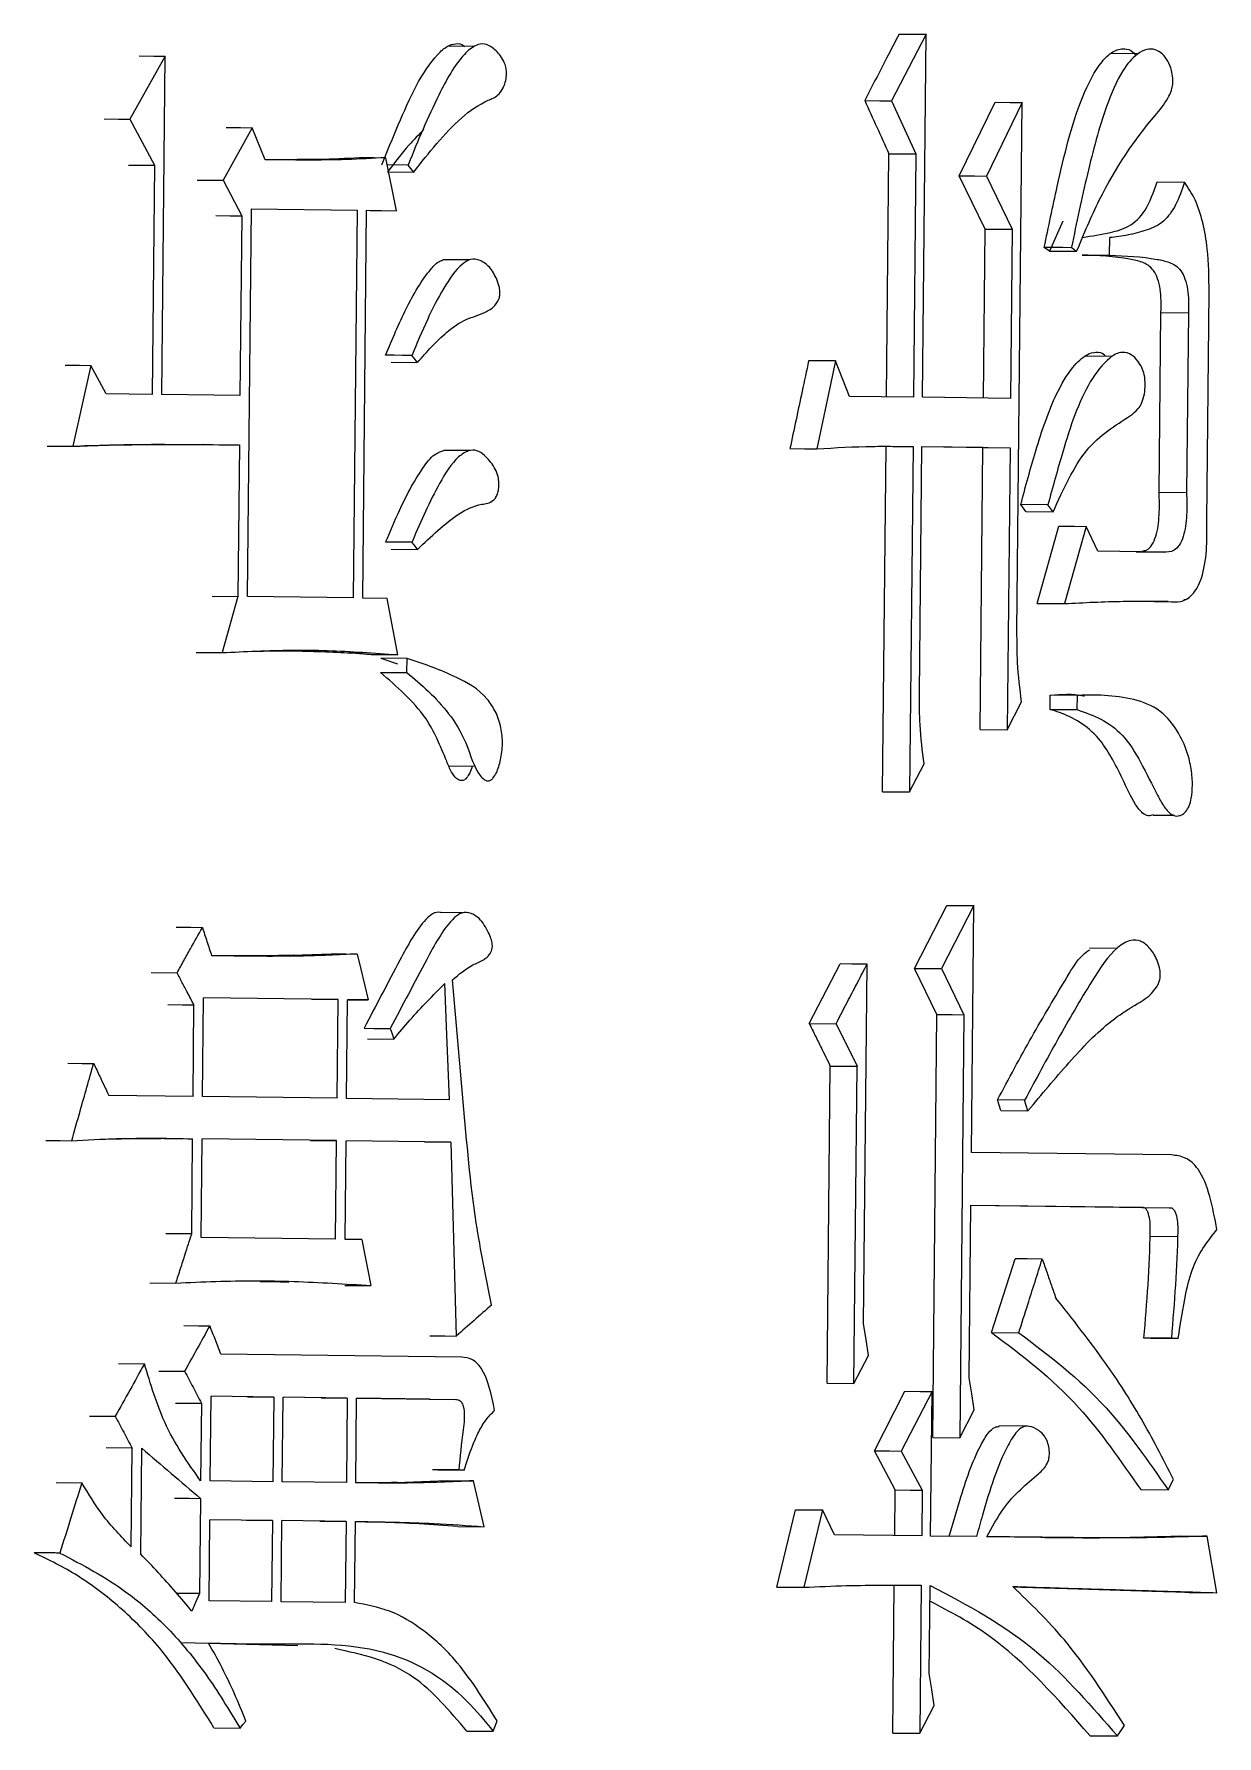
# Model space of a CAD drawing. Header units: millimetres. Extents: x 2344 to 4024, y 1094 to 2282.
# Drawn here: x 2988.986 to 2992.253, y 1250.02 to 1254.72 of the extents above; entities that cross this region are included whole.
import ezdxf

# ---------------------------------------------------------------- set-up
doc = ezdxf.new("R2010")
doc.units = ezdxf.units.MM

msp = doc.modelspace()

# ---------------------------------------------------------------- linework, layer by layer
at = {"color": 7, "linetype": 'Continuous', "lineweight": 25}
for p, q in [((2990.2015, 1254.6859), (2990.1284, 1254.6865)), ((2991.4496, 1254.7198), (2991.3547, 1254.536)), ((2991.4397, 1253.717), (2991.4496, 1254.7198)), ((2989.3483, 1254.6593), (2989.2512, 1254.4853)), ((2989.339, 1253.7247), (2989.3483, 1254.6593)), ((2992.0348, 1254.6658), (2991.9588, 1254.6664)), ((2991.3547, 1254.536), (2991.4219, 1254.3891)), ((2991.5415, 1254.3288), (2991.6403, 1254.5319)), ((2991.7153, 1254.5313), (2991.6164, 1254.3281)), ((2991.7008, 1253.071), (2991.7153, 1254.5313)), ((2989.2512, 1254.4853), (2989.3188, 1254.3578)), ((2989.5886, 1254.4615), (2989.5084, 1254.3165)), ((2989.6244, 1254.3734), (2989.5886, 1254.4615)), ((2989.3188, 1254.3578), (2989.3125, 1253.7251)), ((2989.9874, 1254.2324), (2989.9578, 1254.3789)), ((2990.0196, 1254.3586), (2989.9618, 1254.3591)), ((2991.3406, 1253.718), (2991.3473, 1254.3897)), ((2991.4219, 1254.3891), (2991.4152, 1253.7174)), ((2989.5084, 1254.3165), (2989.5599, 1254.2184)), ((2989.9622, 1254.3396), (2990.0349, 1254.339)), ((2991.6127, 1254.1818), (2991.5415, 1254.3288)), ((2991.6164, 1254.3281), (2991.6876, 1254.1811)), ((2992.0878, 1254.3118), (2992.1635, 1254.3112)), ((2989.5599, 1254.2184), (2989.555, 1253.722)), ((2989.5758, 1253.1667), (2989.5864, 1254.2376)), ((2989.5864, 1254.2376), (2989.8786, 1254.2338)), ((2989.8064, 1254.2344), (2989.8786, 1254.2338)), ((2989.8786, 1254.2338), (2989.868, 1253.163)), ((2989.8939, 1253.1626), (2989.9045, 1254.2335)), ((2989.9045, 1254.2335), (2989.9874, 1254.2324)), ((2989.9148, 1254.233), (2989.9874, 1254.2324)), ((2991.608, 1253.7145), (2991.6127, 1254.1818)), ((2991.6876, 1254.1811), (2991.683, 1253.7139)), ((2991.8275, 1254.2039), (2991.7903, 1254.121)), ((2991.7903, 1254.121), (2991.776, 1254.1309)), ((2991.7904, 1254.121), (2991.8656, 1254.1203)), ((2991.9566, 1254.1094), (2991.957, 1254.1581)), ((2990.1885, 1254.0964), (2990.1153, 1254.097)), ((2991.8812, 1254.1101), (2991.9566, 1254.1094)), ((2992.2253, 1253.3757), (2992.2315, 1254.0084)), ((2992.0936, 1253.4549), (2992.0985, 1253.9514)), ((2992.0985, 1253.9514), (2992.1741, 1253.9508)), ((2992.1741, 1253.9508), (2992.1692, 1253.4543)), ((2989.1435, 1253.8051), (2989.0933, 1253.5818)), ((2989.1852, 1253.7267), (2989.1435, 1253.8051)), ((2989.9725, 1253.8137), (2990.0431, 1253.8131)), ((2991.1998, 1253.8175), (2991.148, 1253.5748)), ((2991.2383, 1253.7197), (2991.1998, 1253.8175)), ((2991.9641, 1253.8301), (2991.8881, 1253.8307)), ((2989.3125, 1253.7251), (2989.1852, 1253.7267)), ((2989.555, 1253.722), (2989.339, 1253.7247)), ((2991.4152, 1253.7174), (2991.2383, 1253.7197)), ((2991.683, 1253.7139), (2991.4397, 1253.717)), ((2989.482, 1253.5863), (2989.5537, 1253.5857)), ((2989.5537, 1253.5857), (2989.5495, 1253.1671)), ((2990.1909, 1253.57), (2990.1178, 1253.5706)), ((2991.3298, 1252.6277), (2991.3393, 1253.5817)), ((2991.4139, 1253.5811), (2991.4044, 1252.627)), ((2991.4316, 1252.8993), (2991.4383, 1253.5808)), ((2991.4383, 1253.5808), (2991.6817, 1253.5776)), ((2991.6067, 1253.5782), (2991.4383, 1253.5804)), ((2991.599, 1252.7994), (2991.6067, 1253.5782)), ((2991.6067, 1253.5782), (2991.6817, 1253.5776)), ((2991.6817, 1253.5776), (2991.6739, 1252.7988)), ((2991.7864, 1253.4204), (2991.7113, 1253.421)), ((2991.7255, 1253.4014), (2991.7113, 1253.421)), ((2992.0936, 1253.4549), (2992.1692, 1253.4543)), ((2991.7256, 1253.4013), (2991.8007, 1253.4007)), ((2991.7567, 1253.1478), (2991.8163, 1253.3612)), ((2991.8916, 1253.3606), (2991.8318, 1253.1472)), ((2991.9245, 1253.292), (2991.8916, 1253.3606)), ((2989.9726, 1253.2976), (2990.0453, 1253.297)), ((2992.1059, 1253.2896), (2991.9245, 1253.292)), ((2992.0303, 1253.2903), (2992.1059, 1253.2896)), ((2989.4778, 1253.1677), (2989.5495, 1253.1671)), ((2989.5495, 1253.1671), (2989.5059, 1253.0118)), ((2989.868, 1253.163), (2989.5758, 1253.1667)), ((2989.9613, 1253.1618), (2989.8939, 1253.1626)), ((2989.9907, 1253.0056), (2989.9613, 1253.1618)), ((2992.1619, 1253.1587), (2992.1675, 1253.1587)), ((2989.9438, 1252.9962), (2989.9902, 1252.9805)), ((2990.0165, 1252.9956), (2989.944, 1252.9962)), ((2990.0161, 1252.9566), (2990.0165, 1252.9956)), ((2989.9434, 1252.9574), (2990.0161, 1252.9568)), ((2991.7921, 1252.8551), (2991.7925, 1252.8942)), ((2991.8678, 1252.8936), (2991.7925, 1252.8942)), ((2991.8674, 1252.8545), (2991.8678, 1252.8936)), ((2991.6739, 1252.7988), (2991.7134, 1252.8761)), ((2991.7921, 1252.8551), (2991.8674, 1252.8545)), ((2991.599, 1252.7994), (2991.6739, 1252.7988)), ((2991.4044, 1252.627), (2991.4443, 1252.7044)), ((2990.1311, 1252.6991), (2990.2043, 1252.6985)), ((2991.3298, 1252.6277), (2991.4044, 1252.627)), ((2992.0766, 1252.5631), (2992.1361, 1252.5626)), ((2992.1496, 1252.5625), (2992.1528, 1252.5625)), ((2990.1842, 1252.2936), (2990.111, 1252.2942)), ((2991.4177, 1252.1397), (2991.5069, 1252.3138)), ((2991.5818, 1252.3131), (2991.4924, 1252.1391)), ((2991.575, 1251.6317), (2991.5818, 1252.3131)), ((2991.9768, 1252.1947), (2991.9009, 1252.1954)), ((2989.6999, 1252.1763), (2989.8065, 1252.1801)), ((2991.1271, 1251.9877), (2991.2124, 1252.1521)), ((2991.277, 1251.1585), (2991.2868, 1252.1515)), ((2989.3098, 1252.128), (2989.3813, 1252.1274)), ((2991.4797, 1252.0123), (2991.4177, 1252.1397)), ((2991.4924, 1252.1391), (2991.5545, 1252.0117)), ((2989.4517, 1251.7858), (2989.4544, 1252.0583)), ((2989.8258, 1252.0536), (2989.4544, 1252.0583)), ((2989.8258, 1252.0536), (2989.7536, 1252.0542)), ((2989.8231, 1251.781), (2989.8258, 1252.0536)), ((2989.8491, 1251.7807), (2989.8518, 1252.0532)), ((2989.9088, 1252.0525), (2989.8518, 1252.0532)), ((2989.8518, 1252.053), (2989.9088, 1252.0525)), ((2989.4254, 1251.7861), (2989.4279, 1252.0392)), ((2991.4681, 1250.8441), (2991.4797, 1252.0123)), ((2991.5545, 1252.0117), (2991.5429, 1250.8435)), ((2991.1271, 1251.9877), (2991.2014, 1251.9871)), ((2991.2014, 1251.9871), (2991.2594, 1251.8695)), ((2989.9076, 1251.9451), (2989.9802, 1251.9445)), ((2991.1763, 1250.994), (2991.185, 1251.8701)), ((2991.2507, 1250.9933), (2991.2594, 1251.8695)), ((2989.4254, 1251.7861), (2989.1926, 1251.7891)), ((2989.8231, 1251.781), (2989.4517, 1251.7858)), ((2990.1332, 1251.777), (2989.8491, 1251.7807)), ((2991.6561, 1251.7471), (2991.6468, 1251.7764)), ((2991.7219, 1251.7757), (2991.6468, 1251.7763)), ((2991.7312, 1251.7465), (2991.7218, 1251.7758)), ((2991.6561, 1251.747), (2991.7312, 1251.7464)), ((2989.3523, 1251.6699), (2989.3211, 1251.6702)), ((2989.3527, 1251.6699), (2989.4242, 1251.6693)), ((2989.4216, 1251.4064), (2989.4242, 1251.6693)), ((2989.4478, 1251.3964), (2989.4505, 1251.6689)), ((2989.8219, 1251.6642), (2989.4505, 1251.6689)), ((2989.7498, 1251.6648), (2989.8219, 1251.6642)), ((2989.8192, 1251.3916), (2989.8219, 1251.6642)), ((2989.8452, 1251.3913), (2989.8479, 1251.6638)), ((2990.1372, 1251.6601), (2989.8479, 1251.6638)), ((2990.0645, 1251.6607), (2990.1372, 1251.6601)), ((2992.1273, 1251.6244), (2991.575, 1251.6317)), ((2991.5689, 1251.0086), (2991.5736, 1251.4857)), ((2991.5736, 1251.4857), (2992.1212, 1251.4784)), ((2992.0455, 1251.4791), (2991.5736, 1251.4853)), ((2992.046, 1251.4791), (2992.1216, 1251.4784)), ((2989.4216, 1251.4064), (2989.3501, 1251.407)), ((2989.8192, 1251.3916), (2989.4478, 1251.3964)), ((2989.8919, 1251.3907), (2989.8452, 1251.3913)), ((2992.1439, 1251.3983), (2992.0682, 1251.399)), ((2991.6307, 1251.1341), (2991.6954, 1251.3377)), ((2989.3063, 1251.2713), (2989.3781, 1251.2707)), ((2989.6433, 1251.2747), (2989.69, 1251.2731)), ((2989.8442, 1251.2644), (2989.9166, 1251.2638)), ((2991.6307, 1251.134), (2991.7058, 1251.1334)), ((2992.1271, 1251.1181), (2992.0515, 1251.1188)), ((2992.0704, 1251.1185), (2992.0515, 1251.1188)), ((2992.0704, 1251.1185), (2992.146, 1251.1179)), ((2992.146, 1251.1179), (2992.1271, 1251.1181)), ((2990.1673, 1251.0658), (2989.5025, 1251.0744)), ((2991.2507, 1250.9933), (2991.2908, 1251.0707)), ((2989.2199, 1251.0484), (2989.2913, 1251.0478)), ((2991.1763, 1250.994), (2991.2507, 1250.9933)), ((2991.3069, 1250.8073), (2991.3915, 1250.9717)), ((2991.4662, 1250.9711), (2991.3814, 1250.8066)), ((2991.4622, 1250.5719), (2991.4662, 1250.9711)), ((2989.4486, 1250.9387), (2989.4464, 1250.7246)), ((2989.4727, 1250.7242), (2989.4751, 1250.9579)), ((2989.6481, 1250.9557), (2989.4751, 1250.9579)), ((2989.5762, 1250.9563), (2989.6481, 1250.9557)), ((2989.6481, 1250.9557), (2989.6458, 1250.722)), ((2989.6719, 1250.7217), (2989.6742, 1250.9553)), ((2989.8512, 1250.9531), (2989.6742, 1250.9553)), ((2989.779, 1250.9537), (2989.8512, 1250.9531)), ((2989.8512, 1250.9531), (2989.8489, 1250.7194)), ((2989.8749, 1250.7191), (2989.8772, 1250.9527)), ((2989.8772, 1250.9527), (2990.1507, 1250.9492)), ((2990.0778, 1250.9498), (2989.8772, 1250.9524)), ((2990.0779, 1250.9498), (2990.1507, 1250.9492)), ((2991.5429, 1250.8435), (2991.5826, 1250.9208)), ((2991.7267, 1250.8754), (2991.651, 1250.876)), ((2991.4681, 1250.8441), (2991.5429, 1250.8435)), ((2989.2572, 1250.8146), (2989.1859, 1250.8152)), ((2989.2545, 1250.542), (2989.2572, 1250.8146)), ((2989.2808, 1250.5222), (2989.2837, 1250.8143)), ((2991.3644, 1250.6994), (2991.3069, 1250.8073)), ((2991.3814, 1250.8066), (2991.4391, 1250.6988)), ((2990.159, 1250.7544), (2990.0863, 1250.755)), ((2990.1744, 1250.7542), (2990.159, 1250.7544)), ((2989.0471, 1250.7196), (2989.1182, 1250.719)), ((2989.6458, 1250.722), (2989.4727, 1250.7242)), ((2989.8489, 1250.7194), (2989.6719, 1250.7217)), ((2989.9877, 1250.7198), (2990.1268, 1250.7252)), ((2991.3631, 1250.5729), (2991.3644, 1250.6994)), ((2991.4391, 1250.6988), (2991.4378, 1250.5722)), ((2992.0425, 1250.7002), (2992.1182, 1250.6995)), ((2992.1182, 1250.6996), (2992.1327, 1250.7286)), ((2989.446, 1250.6759), (2989.4433, 1250.413)), ((2991.0376, 1250.4311), (2991.0891, 1250.6446)), ((2991.1634, 1250.644), (2991.1118, 1250.4305)), ((2991.1973, 1250.5754), (2991.1634, 1250.644)), ((2989.4695, 1250.3932), (2989.4717, 1250.6171)), ((2989.6447, 1250.6149), (2989.4717, 1250.6171)), ((2989.5728, 1250.6155), (2989.6447, 1250.6149)), ((2989.6447, 1250.6149), (2989.6425, 1250.391)), ((2989.6686, 1250.3907), (2989.6708, 1250.6146)), ((2989.8479, 1250.6123), (2989.6708, 1250.6146)), ((2989.7756, 1250.6129), (2989.8479, 1250.6123)), ((2989.8479, 1250.6123), (2989.8456, 1250.3884)), ((2989.8716, 1250.3881), (2989.8738, 1250.612)), ((2990.1564, 1250.5983), (2990.2293, 1250.5977)), ((2991.4378, 1250.5722), (2991.1973, 1250.5754)), ((2991.5888, 1250.5703), (2991.4622, 1250.5719)), ((2992.2526, 1250.4154), (2992.2258, 1250.5716)), ((2989.4433, 1250.413), (2989.3807, 1250.4136)), ((2991.3577, 1250.0277), (2991.3618, 1250.4366)), ((2991.4365, 1250.4359), (2991.4324, 1250.0271)), ((2991.4585, 1250.1922), (2991.4609, 1250.4356)), ((2992.1768, 1250.4161), (2992.2526, 1250.4154)), ((2989.6425, 1250.391), (2989.4695, 1250.3932)), ((2989.8456, 1250.3884), (2989.6686, 1250.3907)), ((2989.715, 1250.2685), (2989.3964, 1250.2771)), ((2991.4324, 1250.0271), (2991.4722, 1250.1044)), ((2989.4832, 1250.0422), (2989.5552, 1250.0416)), ((2990.1815, 1250.0335), (2990.2544, 1250.0328)), ((2991.3577, 1250.0277), (2991.4324, 1250.0271)), ((2991.9781, 1250.0199), (2991.9975, 1250.0488)), ((2991.9027, 1250.0205), (2991.9781, 1250.0198))]:
    msp.add_line(p, q, dxfattribs=at)
at = {"color": 7, "linetype": 'Continuous', "lineweight": 25, "flags": 128}
for points in [[(2991.375, 1254.7204), (2991.4168, 1254.72), (2991.4496, 1254.7198)], [(2989.2769, 1254.6599), (2989.3167, 1254.6595), (2989.3483, 1254.6593)], [(2991.2802, 1254.5366), (2991.3219, 1254.5363), (2991.3547, 1254.536)], [(2991.6403, 1254.5319), (2991.6823, 1254.5316), (2991.7153, 1254.5313)], [(2989.18, 1254.4859), (2989.2197, 1254.4855), (2989.2512, 1254.4853)], [(2989.5168, 1254.4621), (2989.5569, 1254.4618), (2989.5886, 1254.4615)], [(2989.2475, 1254.3584), (2989.2873, 1254.3581), (2989.3188, 1254.3578)], [(2989.8852, 1254.3795), (2989.9259, 1254.3791), (2989.9578, 1254.3789)], [(2990.0349, 1254.339), (2990.0273, 1254.3488), (2990.0197, 1254.3586)], [(2991.3473, 1254.3897), (2991.3891, 1254.3894), (2991.4219, 1254.3891)], [(2989.4368, 1254.3171), (2989.4767, 1254.3167), (2989.5084, 1254.3165)], [(2991.5415, 1254.3288), (2991.5834, 1254.3284), (2991.6164, 1254.3281)], [(2989.4879, 1254.219), (2989.5283, 1254.2187), (2989.5599, 1254.2184)], [(2991.6127, 1254.1818), (2991.6547, 1254.1814), (2991.6876, 1254.1811)], [(2991.8512, 1254.1303), (2991.8274, 1254.1305), (2991.8017, 1254.1307), (2991.776, 1254.1309)], [(2990.0299, 1253.8327), (2990.0035, 1253.8329), (2989.9804, 1253.8331), (2989.9575, 1253.8333)], [(2990.0452, 1253.8131), (2990.0414, 1253.818), (2990.0357, 1253.8253), (2990.0299, 1253.8327)], [(2989.0724, 1253.8057), (2989.112, 1253.8054), (2989.1435, 1253.8051)], [(2991.1998, 1253.8175), (2991.1582, 1253.8179), (2991.1255, 1253.8182)], [(2989.0223, 1253.5824), (2989.0619, 1253.5821), (2989.0933, 1253.5818)], [(2991.0737, 1253.5754), (2991.1153, 1253.5751), (2991.148, 1253.5748)], [(2991.8007, 1253.4007), (2991.797, 1253.4058), (2991.7917, 1253.4131), (2991.7864, 1253.4204)], [(2990.03, 1253.3167), (2990.0036, 1253.3169), (2989.9805, 1253.3171), (2989.9575, 1253.3173)], [(2990.0453, 1253.297), (2990.0415, 1253.3019), (2990.0357, 1253.3093), (2990.03, 1253.3167)], [(2991.8163, 1253.3612), (2991.8585, 1253.3609), (2991.8916, 1253.3606)], [(2991.7567, 1253.1478), (2991.7988, 1253.1475), (2991.8318, 1253.1472)], [(2992.1188, 1253.1531), (2992.0971, 1253.1533), (2992.0755, 1253.1535), (2992.0664, 1253.1536)], [(2989.4343, 1253.0124), (2989.4743, 1253.0121), (2989.5059, 1253.0118)], [(2989.9907, 1253.0056), (2989.9501, 1253.006), (2989.9181, 1253.0062)], [(2991.5069, 1252.3138), (2991.5489, 1252.3134), (2991.5818, 1252.3131)], [(2989.3792, 1252.2537), (2989.4194, 1252.2534), (2989.4511, 1252.2531)], [(2989.8065, 1252.1801), (2989.8471, 1252.1797), (2989.879, 1252.1795)], [(2989.879, 1252.1795), (2989.8888, 1252.1378), (2989.8988, 1252.0951), (2989.9088, 1252.0525)], [(2991.2868, 1252.1515), (2991.2451, 1252.1519), (2991.2124, 1252.1521)], [(2990.1332, 1251.777), (2990.1298, 1251.8668), (2990.1264, 1251.9565), (2990.121, 1252.0985)], [(2991.4177, 1252.1397), (2991.4595, 1252.1393), (2991.4924, 1252.1391)], [(2989.356, 1252.0398), (2989.3962, 1252.0395), (2989.4279, 1252.0392)], [(2991.4797, 1252.0123), (2991.5216, 1252.012), (2991.5545, 1252.0117)], [(2989.8978, 1251.9744), (2989.925, 1251.9742), (2989.9476, 1251.974), (2989.9702, 1251.9738)], [(2989.9702, 1251.9738), (2989.9752, 1251.9592), (2989.9802, 1251.9445)], [(2989.0799, 1251.8778), (2989.1195, 1251.8775), (2989.1509, 1251.8772)], [(2991.185, 1251.8701), (2991.2267, 1251.8698), (2991.2594, 1251.8695)], [(2989.0189, 1251.6644), (2989.0588, 1251.664), (2989.0903, 1251.6638)], [(2990.1372, 1251.6601), (2990.1448, 1251.3923), (2990.1524, 1251.1244)], [(2989.8919, 1251.3907), (2989.9002, 1251.348), (2989.9084, 1251.3059), (2989.9166, 1251.2638)], [(2991.7705, 1251.337), (2991.7285, 1251.3374), (2991.6954, 1251.3377)], [(2989.4001, 1251.1532), (2989.4401, 1251.1529), (2989.4717, 1251.1526)], [(2991.2908, 1251.0707), (2991.2839, 1251.1146), (2991.277, 1251.1585)], [(2990.0797, 1251.125), (2990.1204, 1251.1247), (2990.1524, 1251.1244)], [(2989.3305, 1251.0275), (2989.3704, 1251.0272), (2989.402, 1251.027)], [(2991.3915, 1250.9717), (2991.4333, 1250.9713), (2991.4662, 1250.9711)], [(2991.5826, 1250.9208), (2991.5757, 1250.9647), (2991.5689, 1251.0086)], [(2989.377, 1250.9393), (2989.4169, 1250.939), (2989.4486, 1250.9387)], [(2989.1392, 1250.9034), (2989.1789, 1250.9031), (2989.2104, 1250.9028)], [(2991.3069, 1250.8073), (2991.3486, 1250.8069), (2991.3814, 1250.8066)], [(2990.1017, 1250.7548), (2990.1217, 1250.7546), (2990.142, 1250.7544), (2990.1744, 1250.7542)], [(2990.1268, 1250.7252), (2990.1677, 1250.7249), (2990.1998, 1250.7246)], [(2990.2293, 1250.5977), (2990.2145, 1250.6612), (2990.1998, 1250.7246)], [(2991.3644, 1250.6994), (2991.4062, 1250.6991), (2991.4391, 1250.6988)], [(2989.3744, 1250.6765), (2989.4143, 1250.6762), (2989.446, 1250.6759)], [(2991.0891, 1250.6446), (2991.1307, 1250.6443), (2991.1634, 1250.644)], [(2992.15, 1250.5722), (2992.1925, 1250.5719), (2992.2258, 1250.5716)], [(2989.4433, 1250.413), (2989.4326, 1250.3888), (2989.4218, 1250.3646)], [(2991.0376, 1250.4311), (2991.0792, 1250.4307), (2991.1118, 1250.4305)], [(2991.4722, 1250.1044), (2991.4654, 1250.1483), (2991.4585, 1250.1922)], [(2989.5552, 1250.0416), (2989.5632, 1250.0513), (2989.5712, 1250.0609)], [(2990.2544, 1250.0328), (2990.2596, 1250.0472), (2990.2649, 1250.0617)]]:
    msp.add_lwpolyline(points, dxfattribs=at)
at = {"color": 7, "linetype": 'Continuous', "lineweight": 25}
for points, knots in [([(2989.947, 1254.3592), (2989.9618, 1254.3959), (2990.0065, 1254.5065), (2990.0628, 1254.6299), (2990.1256, 1254.6873), (2990.1508, 1254.6957), (2990.168, 1254.6932), (2990.1749, 1254.6862), (2990.175, 1254.6861)], [0, 0, 0, 0, 0.250013, 0.753389, 0.844972, 0.921666, 0.99897, 1, 1, 1, 1]), ([(2990.0349, 1254.339), (2990.0559, 1254.3658), (2990.1193, 1254.4464), (2990.1976, 1254.5231), (2990.264, 1254.5465), (2990.2799, 1254.5658), (2990.2879, 1254.5852), (2990.2913, 1254.6047), (2990.2909, 1254.6217), (2990.2864, 1254.6396), (2990.2742, 1254.6625), (2990.2548, 1254.6827), (2990.2305, 1254.6954), (2990.2028, 1254.69), (2990.1557, 1254.6499), (2990.0926, 1254.5349), (2990.0461, 1254.4259), (2990.0199, 1254.3593), (2990.0196, 1254.3586)], [0, 0, 0, 0, 0.1140584, 0.3439435, 0.3848304, 0.4063259, 0.4278612, 0.4440798, 0.4574522, 0.4708263, 0.493362, 0.5360186, 0.5695776, 0.6033406, 0.6548638, 0.7954329, 0.9979079, 1, 1, 1, 1]), ([(2991.375, 1254.7204), (2991.3636, 1254.6982), (2991.3421, 1254.6565), (2991.3105, 1254.5953), (2991.2903, 1254.5562), (2991.2802, 1254.5366)], [0, 0, 0, 0, 0.362014, 0.681007, 1, 1, 1, 1]), ([(2991.776, 1254.1309), (2991.7878, 1254.1873), (2991.8175, 1254.3294), (2991.8619, 1254.5135), (2991.9221, 1254.633), (2991.9649, 1254.6742), (2991.9948, 1254.6821), (2992.0176, 1254.676), (2992.0267, 1254.6642), (2992.0295, 1254.6605)], [0, 0, 0, 0, 0.232108, 0.585802, 0.764937, 0.842589, 0.920942, 0.975911, 1, 1, 1, 1]), ([(2991.8656, 1254.1203), (2991.8858, 1254.1685), (2991.9468, 1254.3142), (2992.0379, 1254.4456), (2992.1117, 1254.5296), (2992.1269, 1254.5617), (2992.1315, 1254.5815), (2992.1316, 1254.6008), (2992.1272, 1254.6235), (2992.1174, 1254.6468), (2992.1019, 1254.6676), (2992.0819, 1254.6793), (2992.058, 1254.6798), (2992.0264, 1254.6634), (2991.9855, 1254.6135), (2991.9372, 1254.5002), (2991.8935, 1254.3323), (2991.8652, 1254.199), (2991.8513, 1254.1307), (2991.8512, 1254.1303)], [0, 0, 0, 0, 0.116645, 0.352778, 0.404265, 0.422596, 0.433796, 0.445067, 0.459075, 0.479915, 0.50165, 0.526904, 0.553568, 0.585783, 0.641712, 0.723959, 0.85926, 0.999243, 1, 1, 1, 1]), ([(2991.2802, 1254.5366), (2991.2914, 1254.5122), (2991.3138, 1254.4632), (2991.3361, 1254.4142), (2991.3473, 1254.3897)], [0, 0, 0, 0, 0.5, 1, 1, 1, 1]), ([(2990.0623, 1254.4563), (2990.0485, 1254.4424), (2990.0138, 1254.4072), (2989.9817, 1254.3651), (2989.9623, 1254.3396)], [0, 0, 0, 0, 0.395726, 1, 1, 1, 1]), ([(2989.9578, 1254.3789), (2989.9218, 1254.3769), (2989.8485, 1254.373), (2989.7374, 1254.3718), (2989.6621, 1254.3729), (2989.6244, 1254.3734)], [0, 0, 0, 0, 0.325541, 0.662724, 1, 1, 1, 1]), ([(2989.7535, 1254.3741), (2989.7263, 1254.3737), (2989.6862, 1254.373), (2989.6476, 1254.3732), (2989.6352, 1254.3733)], [0, 0, 0, 0, 0.678862, 1, 1, 1, 1]), ([(2989.7517, 1254.3744), (2989.7588, 1254.3745), (2989.8035, 1254.3751), (2989.8479, 1254.3775), (2989.8852, 1254.3795)], [0, 0, 0, 0, 0.158129, 1, 1, 1, 1]), ([(2991.8817, 1254.1588), (2991.9077, 1254.1627), (2991.9505, 1254.1692), (2992.0099, 1254.1854), (2992.0585, 1254.2288), (2992.0779, 1254.2837), (2992.0878, 1254.3118)], [0, 0, 0, 0, 0.334012, 0.5508233, 0.7703646, 1, 1, 1, 1]), ([(2992.1635, 1254.3112), (2992.156, 1254.2895), (2992.1412, 1254.2467), (2992.1046, 1254.1964), (2992.0577, 1254.1774), (2992.0077, 1254.1643), (2991.9739, 1254.1602), (2991.957, 1254.1581)], [0, 0, 0, 0, 0.178247, 0.350718, 0.567764, 0.783983, 1, 1, 1, 1]), ([(2992.2315, 1254.0084), (2992.231, 1254.0484), (2992.23, 1254.1139), (2992.2152, 1254.2002), (2992.1945, 1254.2653), (2992.1737, 1254.296), (2992.1635, 1254.3112)], [0, 0, 0, 0, 0.347715, 0.570463, 0.78838, 1, 1, 1, 1]), ([(2991.8656, 1254.1204), (2991.8643, 1254.1212), (2991.8613, 1254.1233), (2991.8566, 1254.1266), (2991.853, 1254.1291), (2991.8512, 1254.1303)], [0, 0, 0, 0, 0.254544, 0.627321, 1, 1, 1, 1]), ([(2989.9573, 1253.8333), (2989.9755, 1253.877), (2990.0119, 1253.9647), (2990.0632, 1254.051), (2990.1008, 1254.0921), (2990.1126, 1254.0949), (2990.1153, 1254.0955)], [0, 0, 0, 0, 0.419312, 0.841116, 0.963322, 1, 1, 1, 1]), ([(2990.0452, 1253.8131), (2990.0714, 1253.8429), (2990.1136, 1253.8909), (2990.179, 1253.9355), (2990.2265, 1253.9466), (2990.2572, 1253.9663), (2990.2686, 1253.9838), (2990.2725, 1253.9952), (2990.2735, 1254.0073), (2990.2713, 1254.0241), (2990.2623, 1254.0496), (2990.245, 1254.0785), (2990.2191, 1254.0972), (2990.1923, 1254.1011), (2990.1559, 1254.0771), (2990.1156, 1254.0185), (2990.0709, 1253.9312), (2990.0437, 1253.8664), (2990.03, 1253.8329), (2990.0299, 1253.8327)], [0, 0, 0, 0, 0.157717, 0.254328, 0.350909, 0.399774, 0.416335, 0.42709, 0.437929, 0.451794, 0.477282, 0.52559, 0.572326, 0.618007, 0.657421, 0.765529, 0.879704, 0.999303, 1, 1, 1, 1]), ([(2992.0985, 1253.9514), (2992.099, 1253.9732), (2992.0999, 1254.0158), (2992.0801, 1254.0739), (2992.0462, 1254.0917), (2991.9807, 1254.1062), (2991.9253, 1254.1084), (2991.8812, 1254.1101)], [0, 0, 0, 0, 0.131035, 0.255782, 0.38396, 0.510909, 1, 1, 1, 1]), ([(2991.9566, 1254.1094), (2992.0007, 1254.1077), (2992.0562, 1254.1056), (2992.1217, 1254.0911), (2992.1557, 1254.0732), (2992.1755, 1254.0152), (2992.1746, 1253.9726), (2992.1742, 1253.9508)], [0, 0, 0, 0, 0.48925, 0.616237, 0.744434, 0.869104, 1, 1, 1, 1]), ([(2991.7113, 1253.421), (2991.7246, 1253.4707), (2991.7533, 1253.5768), (2991.7981, 1253.7101), (2991.8492, 1253.7971), (2991.888, 1253.8345), (2991.9188, 1253.8441), (2991.9366, 1253.8405), (2991.9441, 1253.8324), (2991.9444, 1253.8321)], [0, 0, 0, 0, 0.259998, 0.556133, 0.726988, 0.853629, 0.924803, 0.996465, 1, 1, 1, 1]), ([(2991.8007, 1253.4007), (2991.829, 1253.4633), (2991.8863, 1253.5898), (2991.9801, 1253.6427), (2992.0331, 1253.6804), (2992.0465, 1253.7017), (2992.0533, 1253.7257), (2992.0558, 1253.7524), (2992.0534, 1253.7784), (2992.0446, 1253.8032), (2992.0306, 1253.8237), (2992.0104, 1253.84), (2991.9843, 1253.8436), (2991.9456, 1253.8199), (2991.8825, 1253.74), (2991.832, 1253.5884), (2991.7996, 1253.4689), (2991.7864, 1253.4204)], [0, 0, 0, 0, 0.1760755, 0.3558005, 0.3871839, 0.4068564, 0.4266091, 0.4459122, 0.4664044, 0.4840724, 0.5109685, 0.5392255, 0.5737548, 0.6154535, 0.7028372, 0.8793209, 1, 1, 1, 1]), ([(2991.1255, 1253.8182), (2991.1195, 1253.79), (2991.1079, 1253.7355), (2991.0906, 1253.6546), (2991.0794, 1253.6018), (2991.0737, 1253.5754)], [0, 0, 0, 0, 0.348008, 0.674004, 1, 1, 1, 1]), ([(2989.0933, 1253.5818), (2989.1469, 1253.5839), (2989.2509, 1253.5878), (2989.4043, 1253.587), (2989.5039, 1253.5861), (2989.5537, 1253.5857)], [0, 0, 0, 0, 0.347084, 0.67353, 1, 1, 1, 1]), ([(2989.1154, 1253.5833), (2989.1154, 1253.5833), (2989.1152, 1253.5833), (2989.1614, 1253.5846), (2989.2845, 1253.5873), (2989.3928, 1253.587), (2989.4369, 1253.5867), (2989.4485, 1253.5866), (2989.4534, 1253.5866), (2989.4528, 1253.5866), (2989.4528, 1253.5866)], [0, 0, 0, 0, 0.001328, 0.012211, 0.545072, 0.852507, 0.918995, 0.958892, 0.995307, 1, 1, 1, 1]), ([(2989.9573, 1253.3173), (2989.9699, 1253.3467), (2990.002, 1253.4222), (2990.0467, 1253.5076), (2990.091, 1253.5618), (2990.1105, 1253.5676), (2990.1177, 1253.5698)], [0, 0, 0, 0, 0.286292, 0.735081, 0.902333, 1, 1, 1, 1]), ([(2990.0453, 1253.297), (2990.0638, 1253.3148), (2990.1199, 1253.3683), (2990.1897, 1253.4211), (2990.2479, 1253.4245), (2990.2623, 1253.4404), (2990.2673, 1253.4529), (2990.2702, 1253.4681), (2990.2704, 1253.4855), (2990.2665, 1253.5057), (2990.2535, 1253.5319), (2990.2339, 1253.5548), (2990.2094, 1253.5723), (2990.184, 1253.5706), (2990.1461, 1253.5463), (2990.0925, 1253.4593), (2990.0539, 1253.3745), (2990.0305, 1253.3178), (2990.03, 1253.3167)], [0, 0, 0, 0, 0.10885, 0.328331, 0.384223, 0.399123, 0.414056, 0.428998, 0.446618, 0.465541, 0.491829, 0.549093, 0.587579, 0.626316, 0.676668, 0.792149, 0.99602, 1, 1, 1, 1]), ([(2991.148, 1253.5748), (2991.1995, 1253.5778), (2991.2698, 1253.582), (2991.3583, 1253.5817), (2991.3953, 1253.5813), (2991.4139, 1253.5811)], [0, 0, 0, 0, 0.579814, 0.789901, 1, 1, 1, 1]), ([(2992.0473, 1253.2933), (2992.0513, 1253.2935), (2992.0607, 1253.2939), (2992.0742, 1253.3088), (2992.0886, 1253.3407), (2992.095, 1253.3932), (2992.0941, 1253.4343), (2992.0936, 1253.4549)], [0, 0, 0, 0, 0.106169, 0.250497, 0.400195, 0.69806, 1, 1, 1, 1]), ([(2992.1692, 1253.4543), (2992.1697, 1253.4336), (2992.1707, 1253.3925), (2992.1642, 1253.3402), (2992.1499, 1253.3078), (2992.131, 1253.2892), (2992.1157, 1253.2894), (2992.1059, 1253.2896)], [0, 0, 0, 0, 0.261897, 0.520283, 0.6502, 0.775521, 1, 1, 1, 1]), ([(2992.1188, 1253.1531), (2992.13, 1253.152), (2992.1526, 1253.1497), (2992.1867, 1253.1677), (2992.2145, 1253.2193), (2992.226, 1253.2946), (2992.2255, 1253.3485), (2992.2253, 1253.3757)], [0, 0, 0, 0, 0.1770753, 0.3551855, 0.5398212, 0.768081, 1, 1, 1, 1]), ([(2991.8318, 1253.1472), (2991.8861, 1253.1501), (2991.9612, 1253.1541), (2992.0567, 1253.1538), (2992.0981, 1253.1534), (2992.1188, 1253.1531)], [0, 0, 0, 0, 0.5648438, 0.7824165, 1, 1, 1, 1]), ([(2991.7134, 1252.8761), (2991.709, 1252.912), (2991.701, 1252.9761), (2991.7009, 1253.042), (2991.7008, 1253.071)], [0, 0, 0, 0, 0.558776, 1, 1, 1, 1]), ([(2989.5059, 1253.0118), (2989.5374, 1253.0134), (2989.6345, 1253.0182), (2989.7966, 1253.0207), (2989.926, 1253.0106), (2989.9907, 1253.0056)], [0, 0, 0, 0, 0.193295, 0.596284, 1, 1, 1, 1]), ([(2989.589, 1253.0156), (2989.6303, 1253.0166), (2989.6921, 1253.018), (2989.8013, 1253.0139), (2989.8421, 1253.0119), (2989.8593, 1253.0109), (2989.8608, 1253.0108), (2989.8613, 1253.0108)], [0, 0, 0, 0, 0.540567, 0.81069, 0.944127, 0.980228, 1, 1, 1, 1]), ([(2989.9181, 1253.0062), (2989.9142, 1253.0065), (2989.9065, 1253.0072), (2989.8949, 1253.0081), (2989.8833, 1253.0091), (2989.8717, 1253.01), (2989.8628, 1253.0107), (2989.8578, 1253.0111), (2989.8567, 1253.0111)], [0, 0, 0, 0, 0.189125, 0.378251, 0.567377, 0.756503, 0.945629, 1, 1, 1, 1]), ([(2990.0161, 1252.9567), (2990.0561, 1252.9229), (2990.1162, 1252.872), (2990.1818, 1252.7681), (2990.2027, 1252.6874), (2990.2288, 1252.6609), (2990.2389, 1252.657), (2990.2471, 1252.6586), (2990.2555, 1252.6661), (2990.266, 1252.6845), (2990.2758, 1252.7166), (2990.2816, 1252.7598), (2990.2768, 1252.807), (2990.2619, 1252.8505), (2990.2228, 1252.9075), (2990.1397, 1252.9524), (2990.0646, 1252.9806), (2990.0185, 1252.9949), (2990.0165, 1252.9956)], [0, 0, 0, 0, 0.193821, 0.291259, 0.3882, 0.408732, 0.421979, 0.432992, 0.444006, 0.462623, 0.497454, 0.535246, 0.573618, 0.617485, 0.662114, 0.796587, 0.990896, 1, 1, 1, 1]), ([(2990.1963, 1252.6986), (2990.1959, 1252.697), (2990.194, 1252.6884), (2990.188, 1252.6761), (2990.18, 1252.6636), (2990.1715, 1252.6582), (2990.1626, 1252.6582), (2990.1512, 1252.665), (2990.1375, 1252.6827), (2990.1133, 1252.7435), (2990.0765, 1252.829), (2990.0086, 1252.8995), (2989.9653, 1252.9379), (2989.9435, 1252.9573)], [0, 0, 0, 0, 0.008784, 0.049233, 0.083069, 0.106256, 0.129446, 0.162768, 0.215307, 0.283344, 0.55517, 0.775392, 1, 1, 1, 1]), ([(2991.4443, 1252.7044), (2991.4398, 1252.7403), (2991.4317, 1252.8044), (2991.4316, 1252.8702), (2991.4316, 1252.8993)], [0, 0, 0, 0, 0.558776, 1, 1, 1, 1]), ([(2991.7925, 1252.8942), (2991.8235, 1252.8968), (2991.8553, 1252.8994), (2991.8865, 1252.8924), (2991.8874, 1252.8922)], [0, 0, 0, 0, 0.972481, 1, 1, 1, 1]), ([(2991.8674, 1252.8545), (2991.9115, 1252.8388), (2992.0005, 1252.8072), (2992.064, 1252.664), (2992.1068, 1252.5848), (2992.1264, 1252.5627), (2992.1459, 1252.5592), (2992.1606, 1252.5656), (2992.1726, 1252.5791), (2992.181, 1252.5999), (2992.1858, 1252.6322), (2992.1852, 1252.6741), (2992.1754, 1252.7288), (2992.1495, 1252.7908), (2992.1017, 1252.8542), (2992.0045, 1252.8942), (2991.9243, 1252.8955), (2991.8689, 1252.8936), (2991.8678, 1252.8936)], [0, 0, 0, 0, 0.167215, 0.33813, 0.370816, 0.403931, 0.424464, 0.444976, 0.461232, 0.477579, 0.497813, 0.530159, 0.564044, 0.617475, 0.692548, 0.788163, 0.995869, 1, 1, 1, 1]), ([(2992.0767, 1252.5635), (2992.0723, 1252.5623), (2992.0625, 1252.5597), (2992.0451, 1252.5687), (2992.0198, 1252.6023), (2991.9852, 1252.6812), (2991.9242, 1252.7953), (2991.8476, 1252.8375), (2991.801, 1252.8523), (2991.7921, 1252.8551)], [0, 0, 0, 0, 0.039202, 0.08751, 0.157646, 0.314985, 0.58036, 0.920718, 1, 1, 1, 1]), ([(2990.1107, 1252.2932), (2990.1096, 1252.2937), (2990.102, 1252.297), (2990.0866, 1252.2916), (2990.0458, 1252.2551), (2989.9848, 1252.1405), (2989.9304, 1252.0369), (2989.8976, 1251.9744)], [0, 0, 0, 0, 0.011441, 0.082409, 0.153355, 0.488949, 1, 1, 1, 1]), ([(2990.1416, 1252.108), (2990.16, 1252.1236), (2990.1877, 1252.1471), (2990.2215, 1252.1591), (2990.2382, 1252.1712), (2990.2467, 1252.1804), (2990.2511, 1252.1917), (2990.2523, 1252.2008), (2990.2511, 1252.213), (2990.2464, 1252.2278), (2990.2344, 1252.2537), (2990.2154, 1252.2817), (2990.1873, 1252.2953), (2990.1621, 1252.2939), (2990.1193, 1252.2546), (2990.058, 1252.1412), (2990.0035, 1252.0373), (2989.9702, 1251.9738)], [0, 0, 0, 0, 0.120566, 0.180865, 0.201768, 0.228137, 0.238133, 0.248208, 0.2593, 0.280524, 0.305685, 0.374652, 0.425134, 0.475691, 0.518986, 0.706241, 1, 1, 1, 1]), ([(2989.3813, 1252.1274), (2989.3874, 1252.1385), (2989.3997, 1252.1607), (2989.423, 1252.2025), (2989.4401, 1252.2334), (2989.4511, 1252.2531)], [0, 0, 0, 0, 0.264385, 0.528769, 1, 1, 1, 1]), ([(2989.4511, 1252.2531), (2989.4532, 1252.2466), (2989.4575, 1252.2336), (2989.4638, 1252.214), (2989.4702, 1252.1944), (2989.4745, 1252.1814), (2989.4766, 1252.1749)], [0, 0, 0, 0, 0.25, 0.5, 0.75, 1, 1, 1, 1]), ([(2991.6468, 1251.7764), (2991.6782, 1251.835), (2991.7409, 1251.9523), (2991.8197, 1252.0832), (2991.872, 1252.1705), (2991.8953, 1252.1868), (2991.9018, 1252.1914)], [0, 0, 0, 0, 0.390829, 0.781709, 0.938798, 1, 1, 1, 1]), ([(2991.7312, 1251.7464), (2991.7686, 1251.7913), (2991.8435, 1251.8812), (2991.9412, 1251.9835), (2992.0243, 1252.0383), (2992.0722, 1252.0629), (2992.0925, 1252.099), (2992.0963, 1252.1123), (2992.097, 1252.1266), (2992.0944, 1252.1452), (2992.0851, 1252.1711), (2992.0675, 1252.1986), (2992.0425, 1252.2179), (2992.0114, 1252.2191), (2991.9627, 1252.1902), (2991.8966, 1252.0891), (2991.8131, 1251.945), (2991.7523, 1251.8322), (2991.7219, 1251.7757)], [0, 0, 0, 0, 0.14631, 0.292689, 0.365976, 0.439449, 0.450511, 0.458153, 0.465835, 0.475747, 0.492317, 0.521336, 0.551697, 0.580551, 0.622332, 0.717321, 0.858521, 1, 1, 1, 1]), ([(2989.879, 1252.1795), (2989.8264, 1252.1772), (2989.7334, 1252.173), (2989.5991, 1252.1729), (2989.5175, 1252.1742), (2989.4766, 1252.1749)], [0, 0, 0, 0, 0.394353, 0.697151, 1, 1, 1, 1]), ([(2989.7035, 1252.1759), (2989.7034, 1252.1759), (2989.6991, 1252.1758), (2989.6003, 1252.1737), (2989.5395, 1252.1742), (2989.5094, 1252.1744), (2989.499, 1252.1745), (2989.4979, 1252.1745), (2989.4974, 1252.1745)], [0, 0, 0, 0, 0.00684, 0.514071, 0.767022, 0.916098, 0.966157, 1, 1, 1, 1]), ([(2991.2014, 1251.9871), (2991.2129, 1252.0093), (2991.2329, 1252.0477), (2991.2614, 1252.1025), (2991.2783, 1252.1352), (2991.2868, 1252.1515)], [0, 0, 0, 0, 0.404353, 0.702176, 1, 1, 1, 1]), ([(2989.4279, 1252.0392), (2989.4219, 1252.0504), (2989.4112, 1252.0708), (2989.3957, 1252.1002), (2989.3861, 1252.1183), (2989.3813, 1252.1274)], [0, 0, 0, 0, 0.381894, 0.690947, 1, 1, 1, 1]), ([(2989.9802, 1251.9445), (2989.9949, 1251.9622), (2990.0251, 1251.9984), (2990.0722, 1252.0492), (2990.1047, 1252.0821), (2990.121, 1252.0985)], [0, 0, 0, 0, 0.321922, 0.660784, 1, 1, 1, 1]), ([(2990.2498, 1251.2101), (2990.2346, 1251.2852), (2990.1977, 1251.4675), (2990.1719, 1251.7719), (2990.1517, 1251.9959), (2990.1416, 1252.1079)], [0, 0, 0, 0, 0.259531, 0.629544, 1, 1, 1, 1]), ([(2991.1271, 1251.9877), (2991.1327, 1251.9764), (2991.1439, 1251.9537), (2991.1632, 1251.9145), (2991.1769, 1251.8866), (2991.185, 1251.8701)], [0, 0, 0, 0, 0.289464, 0.578928, 1, 1, 1, 1]), ([(2989.0903, 1251.6638), (2989.098, 1251.6911), (2989.112, 1251.7403), (2989.1322, 1251.8114), (2989.1447, 1251.8553), (2989.1509, 1251.8772)], [0, 0, 0, 0, 0.383246, 0.691623, 1, 1, 1, 1]), ([(2989.1509, 1251.8772), (2989.1565, 1251.8654), (2989.1663, 1251.8448), (2989.1801, 1251.8155), (2989.1884, 1251.7979), (2989.1926, 1251.7891)], [0, 0, 0, 0, 0.401179, 0.700589, 1, 1, 1, 1]), ([(2989.0903, 1251.6638), (2989.1317, 1251.6661), (2989.2083, 1251.6704), (2989.3196, 1251.6709), (2989.3893, 1251.6698), (2989.4242, 1251.6693)], [0, 0, 0, 0, 0.370547, 0.685238, 1, 1, 1, 1]), ([(2989.1799, 1251.6684), (2989.2114, 1251.6692), (2989.2594, 1251.6703), (2989.3092, 1251.6703), (2989.339, 1251.6701), (2989.3376, 1251.6701), (2989.3373, 1251.6701)], [0, 0, 0, 0, 0.562986, 0.856055, 0.974999, 1, 1, 1, 1]), ([(2992.2531, 1251.4183), (2992.2472, 1251.4494), (2992.2357, 1251.5106), (2992.2069, 1251.5857), (2992.1663, 1251.6202), (2992.1403, 1251.623), (2992.1273, 1251.6244)], [0, 0, 0, 0, 0.2925701, 0.5759497, 0.7894255, 1, 1, 1, 1]), ([(2992.0515, 1251.1188), (2992.0596, 1251.2169), (2992.0684, 1251.3233), (2992.0691, 1251.4393), (2992.0654, 1251.4591), (2992.06, 1251.4717), (2992.0552, 1251.4776), (2992.0502, 1251.48), (2992.0471, 1251.4793), (2992.0456, 1251.4789)], [0, 0, 0, 0, 0.768224, 0.833025, 0.895884, 0.926839, 0.956648, 0.977486, 1, 1, 1, 1]), ([(2992.1212, 1251.4783), (2992.1227, 1251.4787), (2992.1258, 1251.4794), (2992.1308, 1251.477), (2992.1357, 1251.4711), (2992.141, 1251.4585), (2992.1448, 1251.4387), (2992.1441, 1251.3227), (2992.1352, 1251.2163), (2992.1271, 1251.1181)], [0, 0, 0, 0, 0.022542, 0.043406, 0.07324, 0.104209, 0.167072, 0.231865, 1, 1, 1, 1]), ([(2989.3781, 1251.2707), (2989.3823, 1251.284), (2989.3909, 1251.3105), (2989.4054, 1251.3558), (2989.4156, 1251.3877), (2989.4216, 1251.4064)], [0, 0, 0, 0, 0.293659, 0.587317, 1, 1, 1, 1]), ([(2992.146, 1251.1179), (2992.1524, 1251.1594), (2992.1628, 1251.2274), (2992.1853, 1251.3175), (2992.2176, 1251.3739), (2992.2413, 1251.4036), (2992.2531, 1251.4183)], [0, 0, 0, 0, 0.349144, 0.571755, 0.787718, 1, 1, 1, 1]), ([(2991.7058, 1251.1334), (2991.7141, 1251.1595), (2991.7291, 1251.2065), (2991.7506, 1251.2744), (2991.7639, 1251.3161), (2991.7705, 1251.337)], [0, 0, 0, 0, 0.384604, 0.692302, 1, 1, 1, 1]), ([(2991.7705, 1251.337), (2991.7749, 1251.3244), (2991.7834, 1251.3002), (2991.7959, 1251.2643), (2991.804, 1251.2411), (2991.808, 1251.2294)], [0, 0, 0, 0, 0.351678, 0.67584, 1, 1, 1, 1]), ([(2989.3781, 1251.2707), (2989.415, 1251.2724), (2989.5239, 1251.2777), (2989.7038, 1251.2772), (2989.8456, 1251.2682), (2989.9166, 1251.2638)], [0, 0, 0, 0, 0.203878, 0.601711, 1, 1, 1, 1]), ([(2989.6105, 1251.2752), (2989.621, 1251.2751), (2989.6339, 1251.275), (2989.6418, 1251.2747), (2989.6433, 1251.2747)], [0, 0, 0, 0, 0.8157104, 1, 1, 1, 1]), ([(2990.2503, 1251.2104), (2990.234, 1251.1961), (2990.2014, 1251.1674), (2990.1688, 1251.1388), (2990.1524, 1251.1244)], [0, 0, 0, 0, 0.5, 1, 1, 1, 1]), ([(2992.1327, 1250.7286), (2992.1036, 1250.7858), (2992.0453, 1250.9003), (2991.9364, 1251.0674), (2991.8545, 1251.1708), (2991.808, 1251.2294)], [0, 0, 0, 0, 0.3018095, 0.6037185, 1, 1, 1, 1]), ([(2989.4717, 1251.1526), (2989.4601, 1251.1317), (2989.4369, 1251.0898), (2989.4136, 1251.0479), (2989.402, 1251.027)], [0, 0, 0, 0, 0.500001, 1, 1, 1, 1]), ([(2989.5025, 1251.0744), (2989.4974, 1251.0874), (2989.4871, 1251.1135), (2989.4769, 1251.1396), (2989.4717, 1251.1526)], [0, 0, 0, 0, 0.5000033, 1, 1, 1, 1]), ([(2991.6307, 1251.134), (2991.7135, 1251.0718), (2991.8624, 1250.9599), (2991.9871, 1250.78), (2992.0425, 1250.7002)], [0, 0, 0, 0, 0.5560621, 1, 1, 1, 1]), ([(2991.7058, 1251.1334), (2991.7887, 1251.0712), (2991.9377, 1250.9593), (2992.0627, 1250.7794), (2992.1182, 1250.6995)], [0, 0, 0, 0, 0.556115, 1, 1, 1, 1]), ([(2990.258, 1250.9186), (2990.2493, 1250.9627), (2990.2372, 1251.0231), (2990.1963, 1251.0634), (2990.1769, 1251.065), (2990.1673, 1251.0658)], [0, 0, 0, 0, 0.575751, 0.789516, 1, 1, 1, 1]), ([(2989.2913, 1251.0478), (2989.2778, 1251.0236), (2989.2509, 1250.9753), (2989.2239, 1250.927), (2989.2104, 1250.9028)], [0, 0, 0, 0, 0.499872, 1, 1, 1, 1]), ([(2989.4464, 1250.7245), (2989.4106, 1250.775), (2989.3459, 1250.866), (2989.3081, 1250.9918), (2989.2913, 1251.0478)], [0, 0, 0, 0, 0.554459, 1, 1, 1, 1]), ([(2989.402, 1251.027), (2989.4098, 1251.0123), (2989.4253, 1250.9828), (2989.4408, 1250.9534), (2989.4486, 1250.9387)], [0, 0, 0, 0, 0.500001, 1, 1, 1, 1]), ([(2990.1507, 1250.9492), (2990.1551, 1250.9489), (2990.1623, 1250.9484), (2990.17, 1250.9371), (2990.177, 1250.9102), (2990.1683, 1250.8463), (2990.1627, 1250.7909), (2990.159, 1250.7544)], [0, 0, 0, 0, 0.099533, 0.160951, 0.225489, 0.489971, 1, 1, 1, 1]), ([(2990.1744, 1250.7542), (2990.1816, 1250.7767), (2990.1933, 1250.8137), (2990.2139, 1250.86), (2990.2339, 1250.8947), (2990.25, 1250.9107), (2990.258, 1250.9186)], [0, 0, 0, 0, 0.346842, 0.568443, 0.786513, 1, 1, 1, 1]), ([(2989.2104, 1250.9028), (2989.2182, 1250.8881), (2989.2338, 1250.8587), (2989.2494, 1250.8293), (2989.2572, 1250.8146)], [0, 0, 0, 0, 0.500001, 1, 1, 1, 1]), ([(2991.5139, 1250.5709), (2991.5234, 1250.6041), (2991.5483, 1250.6918), (2991.5822, 1250.7927), (2991.6188, 1250.8543), (2991.6366, 1250.8731), (2991.6472, 1250.8744), (2991.6512, 1250.8749)], [0, 0, 0, 0, 0.2773853, 0.7321452, 0.8580186, 0.9468863, 1, 1, 1, 1]), ([(2991.6179, 1250.5699), (2991.6325, 1250.5971), (2991.6733, 1250.6731), (2991.7356, 1250.7214), (2991.7803, 1250.7621), (2991.789, 1250.7833), (2991.7909, 1250.7977), (2991.7898, 1250.8148), (2991.7853, 1250.833), (2991.7756, 1250.8514), (2991.7584, 1250.8666), (2991.7381, 1250.8762), (2991.7171, 1250.8752), (2991.6962, 1250.8577), (2991.652, 1250.7843), (2991.6191, 1250.6786), (2991.5943, 1250.5901), (2991.5888, 1250.5703)], [0, 0, 0, 0, 0.11797, 0.329969, 0.38281, 0.396985, 0.411264, 0.428315, 0.450653, 0.473198, 0.507718, 0.559422, 0.592518, 0.625614, 0.688035, 0.930111, 1, 1, 1, 1]), ([(2989.2837, 1250.8143), (2989.3108, 1250.7912), (2989.365, 1250.7451), (2989.419, 1250.699), (2989.446, 1250.6759)], [0, 0, 0, 0, 0.5, 1, 1, 1, 1]), ([(2989.1182, 1250.719), (2989.1081, 1250.6867), (2989.0879, 1250.622), (2989.0677, 1250.5574), (2989.0577, 1250.5251)], [0, 0, 0, 0, 0.500056, 1, 1, 1, 1]), ([(2989.2545, 1250.542), (2989.227, 1250.5703), (2989.1776, 1250.621), (2989.1364, 1250.689), (2989.1182, 1250.719)], [0, 0, 0, 0, 0.5574771, 1, 1, 1, 1]), ([(2990.1998, 1250.7246), (2990.1392, 1250.7218), (2990.055, 1250.7179), (2989.9464, 1250.7183), (2989.8987, 1250.7188), (2989.8749, 1250.7191)], [0, 0, 0, 0, 0.56163, 0.78081, 1, 1, 1, 1]), ([(2989.9893, 1250.7197), (2989.9684, 1250.7194), (2989.9372, 1250.7189), (2989.8951, 1250.719), (2989.8794, 1250.7191), (2989.8749, 1250.7191)], [0, 0, 0, 0, 0.594341, 0.883243, 1, 1, 1, 1]), ([(2989.8738, 1250.612), (2989.91, 1250.6115), (2989.9825, 1250.6107), (2990.101, 1250.6068), (2990.1831, 1250.601), (2990.2293, 1250.5977)], [0, 0, 0, 0, 0.303917, 0.607842, 1, 1, 1, 1]), ([(2990.1563, 1250.5983), (2990.1208, 1250.6009), (2990.0499, 1250.6061), (2989.9558, 1250.6102), (2989.8969, 1250.611), (2989.8738, 1250.6113)], [0, 0, 0, 0, 0.378252, 0.75652, 1, 1, 1, 1]), ([(2992.2258, 1250.5716), (2992.1576, 1250.5695), (2992.0232, 1250.5655), (2991.8205, 1250.5681), (2991.6854, 1250.5693), (2991.6179, 1250.5699)], [0, 0, 0, 0, 0.340363, 0.670173, 1, 1, 1, 1]), ([(2991.7661, 1250.5685), (2991.8281, 1250.5678), (2991.9569, 1250.5663), (2992.0841, 1250.5702), (2992.15, 1250.5722)], [0, 0, 0, 0, 0.4812, 1, 1, 1, 1]), ([(2989.4832, 1250.0422), (2989.435, 1250.1199), (2989.3562, 1250.2471), (2989.2248, 1250.3768), (2989.1089, 1250.4665), (2989.0271, 1250.506), (2988.9863, 1250.5257)], [0, 0, 0, 0, 0.34568, 0.565765, 0.783767, 1, 1, 1, 1]), ([(2989.0577, 1250.5251), (2989.0517, 1250.5251), (2989.0398, 1250.5252), (2989.022, 1250.5254), (2989.0041, 1250.5255), (2988.9922, 1250.5256), (2988.9863, 1250.5257)], [0, 0, 0, 0, 0.25, 0.5, 0.75, 1, 1, 1, 1]), ([(2989.0577, 1250.5251), (2989.1204, 1250.4922), (2989.2242, 1250.4379), (2989.358, 1250.3198), (2989.463, 1250.1937), (2989.5244, 1250.0925), (2989.5552, 1250.0416)], [0, 0, 0, 0, 0.334718, 0.553729, 0.775427, 1, 1, 1, 1]), ([(2989.4218, 1250.3646), (2989.407, 1250.3825), (2989.3767, 1250.419), (2989.3295, 1250.4713), (2989.297, 1250.5052), (2989.2808, 1250.5222)], [0, 0, 0, 0, 0.3237067, 0.6617383, 1, 1, 1, 1]), ([(2991.1118, 1250.4305), (2991.1511, 1250.4322), (2991.2251, 1250.4354), (2991.3333, 1250.4367), (2991.4021, 1250.4362), (2991.4365, 1250.4359)], [0, 0, 0, 0, 0.361215, 0.680591, 1, 1, 1, 1]), ([(2991.4609, 1250.4356), (2991.5636, 1250.3815), (2991.748, 1250.2845), (2991.9074, 1250.1011), (2991.9781, 1250.0198)], [0, 0, 0, 0, 0.556709, 1, 1, 1, 1]), ([(2991.6892, 1250.4326), (2991.7575, 1250.4305), (2991.8865, 1250.4265), (2992.0742, 1250.4208), (2992.1931, 1250.4172), (2992.2526, 1250.4154)], [0, 0, 0, 0, 0.360426, 0.680209, 1, 1, 1, 1]), ([(2991.9975, 1250.0488), (2991.944, 1250.1318), (2991.8489, 1250.2791), (2991.7377, 1250.3859), (2991.6892, 1250.4326)], [0, 0, 0, 0, 0.563152, 1, 1, 1, 1]), ([(2992.1768, 1250.4161), (2992.1685, 1250.4163), (2992.1519, 1250.4169), (2992.1312, 1250.4175), (2992.1146, 1250.418), (2992.098, 1250.4185), (2992.0814, 1250.419), (2992.0606, 1250.4197), (2992.044, 1250.4202), (2992.0273, 1250.4207), (2992.0107, 1250.4212), (2991.994, 1250.4218), (2991.9731, 1250.4224), (2991.9564, 1250.4229), (2991.9397, 1250.4234), (2991.923, 1250.424), (2991.9062, 1250.4245), (2991.8853, 1250.4251), (2991.8685, 1250.4256), (2991.8517, 1250.4261), (2991.8349, 1250.4266), (2991.8181, 1250.4272), (2991.7971, 1250.4278), (2991.7803, 1250.4283), (2991.7592, 1250.4289), (2991.7381, 1250.4296), (2991.7191, 1250.4301), (2991.7065, 1250.4305), (2991.6991, 1250.4307), (2991.6939, 1250.4309), (2991.6907, 1250.431)], [0, 0, 0, 0, 0.051625, 0.103249, 0.129062, 0.154874, 0.206499, 0.232311, 0.283936, 0.309748, 0.33556, 0.387185, 0.412997, 0.464622, 0.490434, 0.516247, 0.567871, 0.593684, 0.645308, 0.671121, 0.696933, 0.748558, 0.77437, 0.825995, 0.851807, 0.903432, 0.955057, 0.967963, 0.980869, 1, 1, 1, 1]), ([(2990.2649, 1250.0617), (2990.2272, 1250.1221), (2990.1657, 1250.2208), (2990.062, 1250.3151), (2989.9691, 1250.3704), (2989.904, 1250.3822), (2989.8716, 1250.3881)], [0, 0, 0, 0, 0.3463891, 0.5665972, 0.7841098, 1, 1, 1, 1]), ([(2991.9027, 1250.0205), (2991.8125, 1250.1228), (2991.6742, 1250.2797), (2991.5156, 1250.3633), (2991.4605, 1250.3924)], [0, 0, 0, 0, 0.652024, 1, 1, 1, 1]), ([(2989.4683, 1250.2765), (2989.5262, 1250.2751), (2989.6883, 1250.2714), (2989.9324, 1250.2826), (2990.1415, 1250.1709), (2990.231, 1250.0615), (2990.2544, 1250.0328)], [0, 0, 0, 0, 0.210438, 0.589113, 0.892342, 1, 1, 1, 1]), ([(2989.5712, 1250.0609), (2989.561, 1250.0864), (2989.5406, 1250.1373), (2989.5059, 1250.2088), (2989.4808, 1250.2539), (2989.4683, 1250.2764)], [0, 0, 0, 0, 0.332831, 0.665774, 1, 1, 1, 1]), ([(2990.1814, 1250.0335), (2990.1343, 1250.0888), (2990.0257, 1250.2162), (2989.8927, 1250.2448), (2989.8174, 1250.261)], [0, 0, 0, 0, 0.4340888, 1, 1, 1, 1])]:
    msp.add_open_spline(points, degree=3, knots=knots, dxfattribs=at)

doc.saveas('drawing.dxf')
